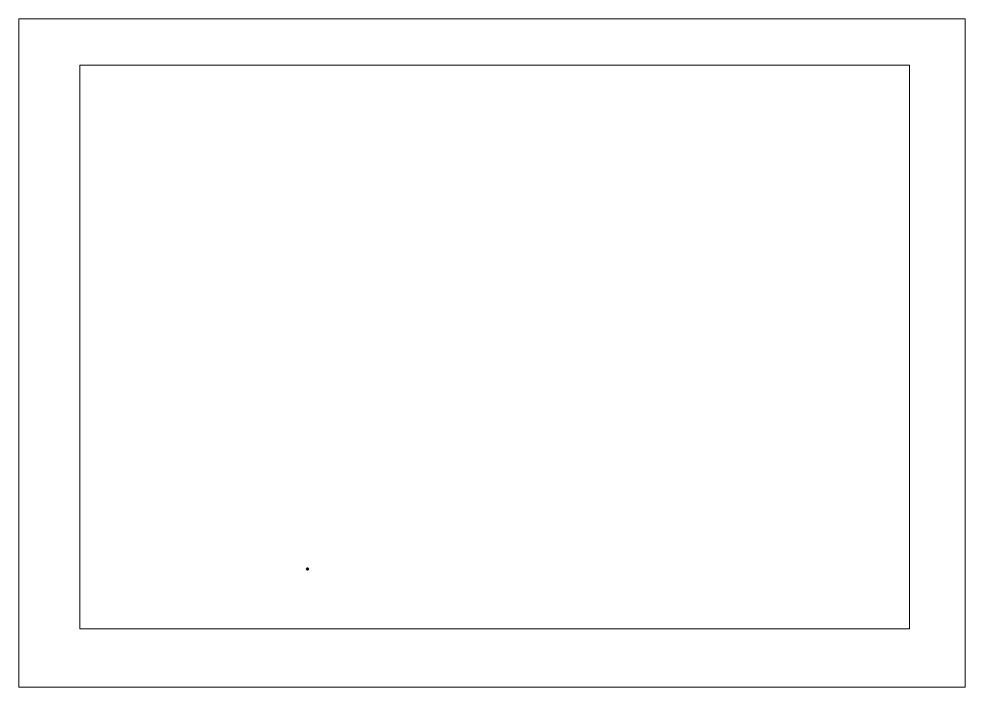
# Paper-space layout 'L_A0' of a CAD drawing. Header units: inches, sheet in millimetres. Extents: x 0 to 1187, y 1 to 838.
# The model-space entities are those that its viewports show. They can reach past a viewport. Long polylines and large blocks are cut down to what shows.
import ezdxf

# ---------------------------------------------------------------- set-up
doc = ezdxf.new("R2010")
doc.units = ezdxf.units.IN
doc.header["$MEASUREMENT"] = 0
doc.linetypes.add('DASHDOTX2', pattern=[2, 1, -0.5, 0, -0.5])
doc.layers.get('0').update_dxf_attribs({"linetype": 'CONTINUOUS', "lineweight": 100})
doc.layers.add('Ano_Line_Property', color=10, linetype='DASHDOTX2')
doc.layers.add('Pln_Elv_Road', color=8, linetype='CONTINUOUS')
doc.layers.add('Hth_Area_Residential', color=7, linetype='CONTINUOUS', true_color=0xcec6bb)
doc.layers.add('Lan_Trees', color=86, linetype='CONTINUOUS', lineweight=13)

msp = doc.modelspace()

# ---------------------------------------------------------------- linework, layer by layer
at = {"linetype": 'ByBlock'}
for points in [[(6814580, 149726), (6814560, 149706), (6814573, 149693), (6814593, 149713)], [(6814586, 149856), (6814576, 149846), (6814608, 149814), (6814618, 149824)], [(6814602, 149872), (6814592, 149862), (6814625, 149830), (6814635, 149840)], [(6814650, 149938), (6814646, 149943), (6814644, 149941), (6814643, 149942), (6814639, 149939), (6814638, 149940), (6814642, 149944), (6814641, 149945), (6814642, 149946), (6814638, 149951), (6814635, 149948), (6814636, 149948), (6814634, 149946), (6814635, 149944), (6814631, 149940), (6814629, 149942), (6814628, 149940), (6814627, 149940), (6814625, 149938), (6814629, 149934), (6814630, 149935), (6814632, 149934), (6814629, 149931), (6814625, 149935), (6814623, 149933), (6814627, 149929), (6814624, 149926), (6814623, 149928), (6814624, 149929), (6814620, 149933), (6814618, 149931), (6814618, 149931), (6814616, 149929), (6814618, 149927), (6814614, 149923), (6814612, 149924), (6814610, 149922), (6814610, 149923), (6814607, 149920), (6814612, 149916), (6814613, 149917), (6814614, 149916), (6814618, 149920), (6814619, 149919), (6814616, 149915), (6814617, 149914), (6814615, 149912), (6814620, 149908), (6814622, 149910), (6814622, 149911), (6814624, 149913), (6814622, 149914), (6814626, 149919), (6814628, 149917), (6814630, 149919), (6814630, 149919), (6814633, 149921), (6814628, 149925), (6814627, 149924), (6814626, 149925), (6814628, 149927), (6814630, 149925), (6814633, 149928), (6814631, 149930), (6814633, 149932), (6814634, 149931), (6814633, 149930), (6814637, 149926), (6814639, 149928), (6814639, 149928), (6814641, 149930), (6814639, 149932), (6814644, 149936), (6814645, 149935), (6814647, 149936), (6814648, 149936)], [(6814635, 149716), (6814626, 149706), (6814638, 149694), (6814647, 149704)], [(6814674, 149931), (6814676, 149929), (6814681, 149934), (6814676, 149939), (6814675, 149937), (6814671, 149941), (6814672, 149943), (6814667, 149947), (6814663, 149943), (6814665, 149940), (6814660, 149935), (6814658, 149938), (6814653, 149933), (6814659, 149927), (6814658, 149926), (6814656, 149928), (6814653, 149925), (6814655, 149923), (6814654, 149922), (6814650, 149926), (6814648, 149923), (6814646, 149925), (6814644, 149923), (6814643, 149923), (6814641, 149921), (6814646, 149916), (6814647, 149917), (6814648, 149916), (6814653, 149921), (6814654, 149919), (6814650, 149915), (6814651, 149914), (6814649, 149912), (6814654, 149907), (6814659, 149912), (6814657, 149914), (6814660, 149917), (6814656, 149921), (6814657, 149922), (6814661, 149918), (6814663, 149920), (6814659, 149924), (6814660, 149925), (6814666, 149919), (6814671, 149924), (6814669, 149926)], [(6814654, 149698), (6814645, 149689), (6814657, 149676), (6814667, 149686)], [(6814686, 149747), (6814675, 149757), (6814662, 149744), (6814660, 149747), (6814654, 149740), (6814669, 149725), (6814674, 149731), (6814672, 149733)], [(6814687, 150033), (6814684, 150036), (6814684, 150035), (6814682, 150037), (6814684, 150039), (6814688, 150035), (6814688, 150035), (6814691, 150037), (6814687, 150041), (6814688, 150043), (6814695, 150036), (6814697, 150038), (6814699, 150036), (6814704, 150041), (6814701, 150044), (6814701, 150043), (6814699, 150045), (6814699, 150045), (6814697, 150048), (6814696, 150047), (6814694, 150049), (6814689, 150044), (6814688, 150045), (6814693, 150051), (6814691, 150052), (6814692, 150053), (6814689, 150055), (6814689, 150055), (6814687, 150057), (6814687, 150057), (6814684, 150060), (6814679, 150055), (6814682, 150053), (6814680, 150051), (6814686, 150044), (6814685, 150043), (6814683, 150045), (6814680, 150042), (6814682, 150040), (6814681, 150038), (6814679, 150040), (6814680, 150041), (6814672, 150048), (6814667, 150043), (6814670, 150041), (6814666, 150036), (6814663, 150039), (6814658, 150034), (6814661, 150031), (6814661, 150031), (6814663, 150029), (6814663, 150029), (6814666, 150027), (6814666, 150027), (6814668, 150026), (6814673, 150031), (6814675, 150029), (6814669, 150024), (6814671, 150022), (6814670, 150022), (6814673, 150019), (6814673, 150019), (6814675, 150018), (6814675, 150017), (6814678, 150014), (6814683, 150019), (6814680, 150022), (6814684, 150026), (6814687, 150023), (6814692, 150028), (6814689, 150031), (6814689, 150031), (6814687, 150033)], [(6814701, 149914), (6814696, 149919), (6814695, 149917), (6814691, 149921), (6814692, 149923), (6814687, 149928), (6814682, 149923), (6814685, 149920), (6814680, 149916), (6814678, 149918), (6814673, 149913), (6814679, 149907), (6814678, 149906), (6814676, 149908), (6814673, 149905), (6814675, 149903), (6814674, 149902), (6814670, 149906), (6814668, 149903), (6814666, 149905), (6814664, 149903), (6814663, 149903), (6814661, 149901), (6814666, 149896), (6814667, 149897), (6814668, 149896), (6814673, 149901), (6814674, 149899), (6814670, 149895), (6814671, 149894), (6814669, 149892), (6814674, 149887), (6814679, 149892), (6814677, 149894), (6814679, 149897), (6814676, 149901), (6814677, 149902), (6814681, 149898), (6814683, 149900), (6814679, 149904), (6814680, 149905), (6814686, 149899), (6814691, 149904), (6814689, 149906), (6814694, 149911), (6814696, 149909)], [(6814704, 149884), (6814700, 149888), (6814699, 149887), (6814697, 149888), (6814694, 149884), (6814692, 149886), (6814696, 149889), (6814695, 149891), (6814696, 149892), (6814692, 149896), (6814690, 149894), (6814690, 149894), (6814688, 149892), (6814690, 149890), (6814685, 149886), (6814684, 149887), (6814682, 149885), (6814681, 149886), (6814679, 149884), (6814683, 149879), (6814685, 149881), (6814686, 149880), (6814684, 149877), (6814682, 149880), (6814678, 149876), (6814681, 149874), (6814679, 149872), (6814677, 149873), (6814679, 149875), (6814675, 149879), (6814672, 149877), (6814673, 149876), (6814671, 149874), (6814672, 149873), (6814668, 149868), (6814666, 149870), (6814664, 149868), (6814664, 149868), (6814662, 149866), (6814666, 149862), (6814668, 149863), (6814669, 149862), (6814672, 149866), (6814674, 149864), (6814670, 149861), (6814671, 149860), (6814670, 149858), (6814674, 149854), (6814676, 149856), (6814676, 149856), (6814678, 149858), (6814676, 149860), (6814681, 149864), (6814682, 149863), (6814684, 149865), (6814685, 149864), (6814687, 149867), (6814682, 149871), (6814681, 149870), (6814680, 149871), (6814683, 149873), (6814686, 149869), (6814689, 149872), (6814685, 149876), (6814688, 149878), (6814689, 149877), (6814687, 149876), (6814692, 149871), (6814694, 149874), (6814693, 149874), (6814695, 149876), (6814694, 149877), (6814698, 149882), (6814700, 149880), (6814702, 149882), (6814702, 149882)], [(6814689, 149852), (6814687, 149850), (6814685, 149852), (6814680, 149847), (6814685, 149843), (6814686, 149843), (6814693, 149836), (6814692, 149835), (6814697, 149831), (6814702, 149836), (6814700, 149838), (6814702, 149839)]]:
    msp.add_lwpolyline(points, close=True, dxfattribs=at)
at = {"layer": 'Ano_Line_Property', "ltscale": 30000, "const_width": 0.15}
msp.add_lwpolyline([(6814602, 150151), (6814607, 150172), (6814610, 150233), (6814661, 150222), (6814656, 150135), (6814737, 150101), (6814735, 150090), (6814777, 150076), (6814777, 150041), (6814749, 150052), (6814739, 150016), (6814710, 149944), (6814717, 149942), (6814706, 149860), (6814727, 149848), (6814727, 149824), (6814729, 149814), (6814696, 149814), (6814689, 149670), (6814526, 149684), (6814552, 149850), (6814557, 149897), (6814560, 149920), (6814562, 149932), (6814571, 149934), (6814579, 149930), (6814595, 149929), (6814603, 149959), (6814617, 149986), (6814639, 149994), (6814652, 150021), (6814652, 150057), (6814637, 150092), (6814645, 150133)], close=True, dxfattribs=at)
at = {"layer": 'Hth_Area_Residential', "linetype": 'ByBlock'}
msp.add_line((6814668, 149751), (6814662, 149744), dxfattribs=at)
at = {"layer": 'Pln_Elv_Road', "linetype": 'ByBlock'}
msp.add_lwpolyline([(6814544, 149798, 0.4601847), (6814556, 149784), (6814584, 149784, 0.2135488), (6814597, 149789), (6814622, 149814, 0.4142136), (6814622, 149820), (6814586, 149856), (6814592, 149862), (6814628, 149827, 0.4142136), (6814634, 149827), (6814656, 149848, 0.4142136), (6814656, 149855), (6814602, 149908, 0.1989124), (6814592, 149913), (6814564, 149913), (6814565, 149925), (6814586, 149925, 0.1989146), (6814597, 149929), (6814706, 150038), (6814713, 150032), (6814660, 149980, 0.4142136), (6814660, 149971), (6814710, 149922), (6814703, 149916), (6814654, 149965, 0.4142136), (6814646, 149965), (6814605, 149925, 0.4142136), (6814605, 149918), (6814695, 149829), (6814688, 149822), (6814669, 149842, 0.4142136), (6814662, 149842), (6814608, 149787, 0.4142136), (6814608, 149766), (6814627, 149747, 0.4142136), (6814636, 149747), (6814654, 149765), (6814668, 149751), (6814662, 149744), (6814658, 149748, 0.4142136), (6814650, 149748), (6814642, 149740, 0.4142136), (6814642, 149732), (6814661, 149713, -0.4128494), (6814661, 149705), (6814649, 149693), (6814643, 149700), (6814648, 149705, 0.4142136), (6814648, 149713), (6814636, 149726, 0.4142136), (6814627, 149726), (6814583, 149682), (6814571, 149683), (6814586, 149697, 0.4142136), (6814586, 149704), (6814585, 149705), (6814593, 149713), (6814595, 149712, 0.4142136), (6814601, 149712), (6814621, 149732, 0.4147448), (6814621, 149740), (6814597, 149764, 0.1599148), (6814586, 149769), (6814550, 149769, 0.3699416), (6814538, 149759)], format="xyb", close=True, dxfattribs=at)

psp = doc.layouts.new('L_A0')

# ---------------------------------------------------------------- viewports
at = {"layer": '0', "linetype": 'ByBlock'}
psp.add_viewport(center=(593.7, 419.5), size=(1186.7, 837.483), view_center_point=(2572209.5, 408855), view_height=339964.626, dxfattribs=at)
at = {"layer": 'Lan_Trees', "linetype": 'ByBlock'}
psp.add_viewport(center=(597, 427), size=(1040.3, 706.739), view_center_point=(7012968.9, 385168.8), view_height=597241.039, status=3, dxfattribs=at)

doc.saveas('drawing.dxf')
